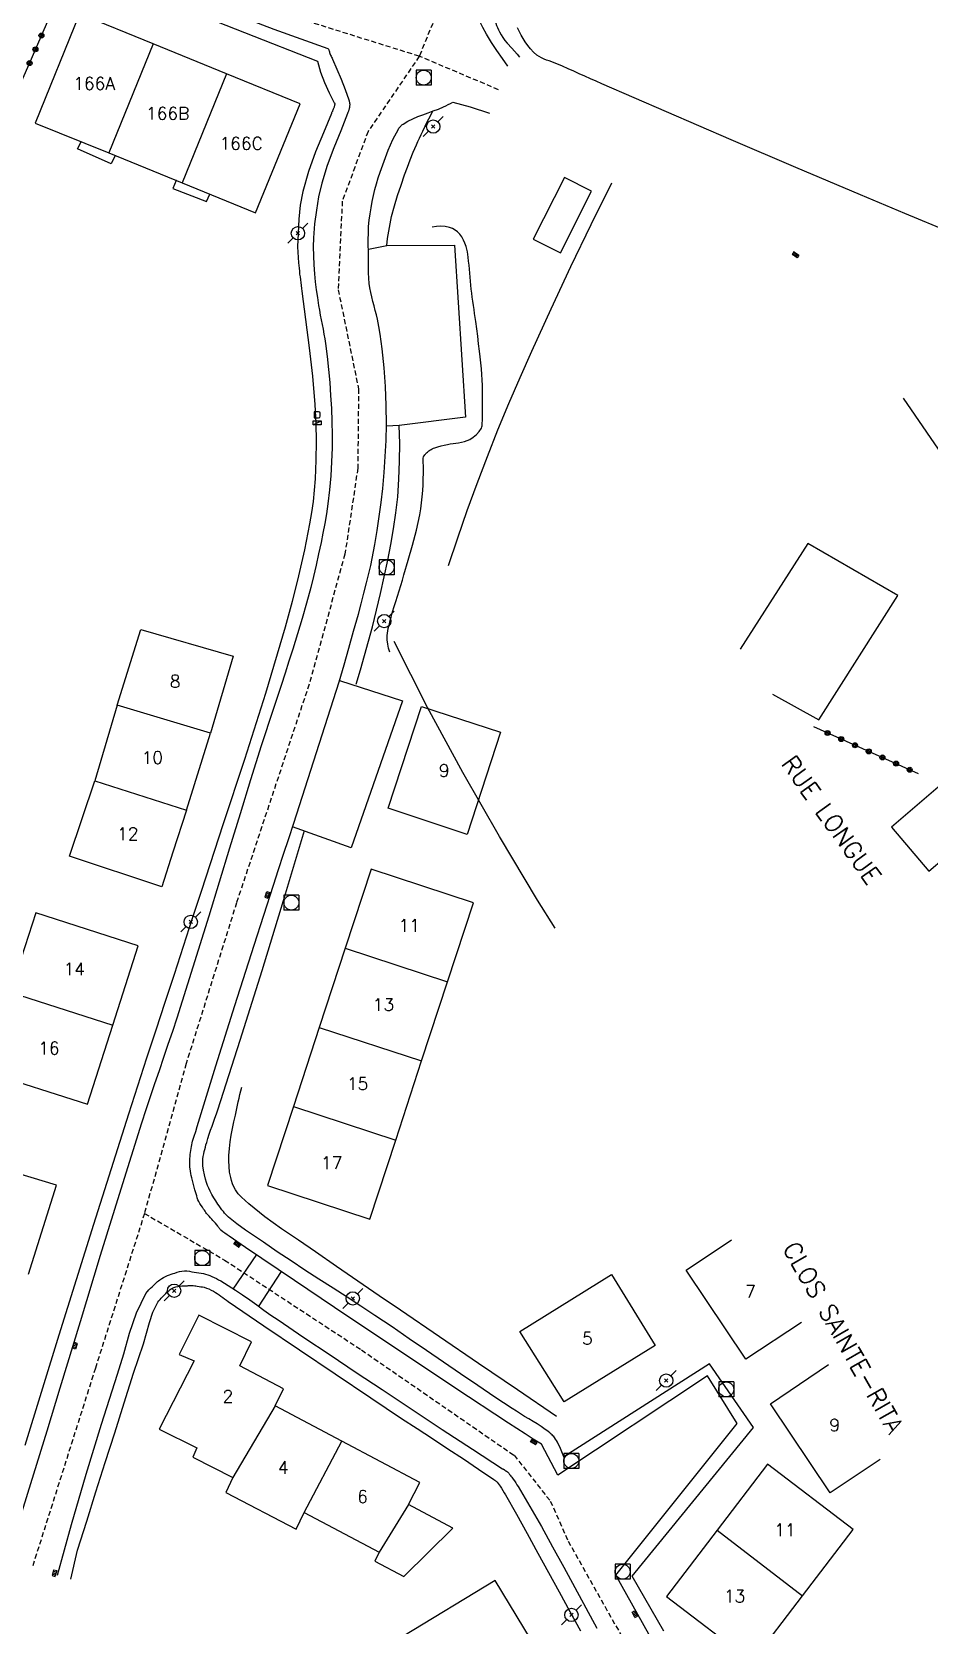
# Model space of a CAD drawing. Header units: millimetres. Extents: x 149998 to 151001, y 150999 to 152001.
# Drawn here: x 150521.8 to 150611.5, y 151505.9 to 151665.3 of the extents above; entities that cross this region are included whole.
import ezdxf
from ezdxf.enums import TextEntityAlignment as Align

# ---------------------------------------------------------------- set-up
doc = ezdxf.new("R2010")
doc.units = ezdxf.units.MM
doc.linetypes.add('DASHED', pattern=[0.75, 0.5, -0.25])
doc.layers.get('0').update_dxf_attribs({"linetype": 'CONTINUOUS'})
for name, color, linetype in [('W0001', 6, 'DASHED'), ('W0006', 2, 'CONTINUOUS'), ('W0008', 7, 'CONTINUOUS'), ('W0014', 7, 'CONTINUOUS'), ('W0016', 2, 'CONTINUOUS'), ('W0101', 7, 'CONTINUOUS'), ('W0104', 1, 'CONTINUOUS'), ('W0211', 2, 'CONTINUOUS'), ('W0323', 7, 'CONTINUOUS'), ('W0333', 7, 'CONTINUOUS'), ('W0401', 7, 'CONTINUOUS'), ('W0420', 7, 'CONTINUOUS'), ('W0438', 7, 'CONTINUOUS'), ('W0473', 7, 'CONTINUOUS'), ('W0989', 7, 'CONTINUOUS'), ('W0991', 7, 'CONTINUOUS'), ('W1102', 7, 'CONTINUOUS')]:
    doc.layers.add(name, color=color, linetype=linetype)
doc.styles.get("Standard").update_dxf_attribs({"font": 'romans.shx', "width": 0.85})

# ---------------------------------------------------------------- blocks, each defined once
blk = doc.blocks.new('T401')
for p, q in [((-0.3, 0.3), (0, 0.3)), ((-0.3, -0.25), (-0.3, 0.3)), ((-0.3, 0.15), (0, 0.15)), ((-0.3, 0), (0, 0)), ((0, 0.3), (0, -0.25)), ((-0.3, -0.15), (0, -0.15)), ((-0.3, -0.25), (-0.3, -0.3)), ((-0.3, -0.3), (0, -0.3)), ((0, -0.3), (0, -0.25))]:
    blk.add_line(p, q)
blk = doc.blocks.new('T420')
for p, q in [((0.75, 0.75), (-0.75, 0.75)), ((-0.75, 0.75), (-0.75, -0.75)), ((0.75, 0.75), (0.75, -0.75)), ((0.75, -0.75), (-0.75, -0.75))]:
    blk.add_line(p, q)
blk.add_ellipse((0, 0), major_axis=(-0.53, 0.53), ratio=1, start_param=3.926991, end_param=10.210176)
blk = doc.blocks.new('T473')
for p, q in [((-0.166667, 0.166667), (0.166667, -0.166667)), ((-0.166667, -0.166667), (0.166667, 0.166667)), ((0.500001, 0.500001), (1.000002, 1.000002)), ((-1.000002, -1.000002), (-0.500001, -0.500001))]:
    blk.add_line(p, q)
blk.add_ellipse((0, 0), major_axis=(0.471405, 0.471405), ratio=1, start_param=5.4977871438, end_param=11.780972451)
blk = doc.blocks.new('T438')
for p, q in [((-0.4, 0.2), (0.4, 0.2)), ((-0.4, -0.2), (-0.4, 0.2)), ((0.15, 1.1), (-0.3, 1.1)), ((-0.3, 1.1), (-0.3, 0.5)), ((-0.3, 0.5), (0.15, 0.5)), ((0.3, 0.65), (0.3, 0.95)), ((0.4, 0.2), (0.4, -0.2))]:
    blk.add_line(p, q)
at = {"flags": 128}
for points in [[(-0.4, -0.2), (0.4, 0.2)], [(0.4, -0.2), (-0.4, -0.2)]]:
    blk.add_lwpolyline(points, dxfattribs=at)
for centre, major_axis, start_param, end_param in [((0.15, 0.95), (0.106, -0.106), 0.785398, 2.356194), ((0.15, 0.65), (0.106, 0.106), 3.926991, 5.497787)]:
    blk.add_ellipse(centre, major_axis=major_axis, ratio=1, start_param=start_param, end_param=end_param)
blk = doc.blocks.new('t323o')
at = {"color": 0, "linetype": 'Continuous'}
for radius in [0.25, 0.15]:
    blk.add_circle((0, 0), radius, dxfattribs=at)

msp = doc.modelspace()

# ---------------------------------------------------------------- linework, layer by layer
at = {"layer": 'W0001'}
for points in [[(150560.53, 151662.85), (150548.63, 151666.57), (150537.58, 151671)], [(150563.86, 151671), (150560.53, 151662.85)], [(150560.53, 151662.85), (150555.41, 151655.32), (150552.83, 151648.35), (150552.42, 151639.49), (150554.46, 151629.58), (150554.38, 151621.64), (150553.1, 151613.04), (150549.51, 151600.02), (150542.26, 151578.17), (150537.22, 151562.08), (150533.05, 151547.09)], [(150568.46, 151659.5), (150560.53, 151662.85)], [(150533.05, 151547.09), (150528.14, 151531.61), (150521.82, 151511.66)], [(150533.05, 151547.09), (150541.07, 151542.42), (150554.76, 151533.43), (150570.01, 151522.9), (150573.64, 151518.32), (150575.41, 151514.32)], [(150575.41, 151514.32), (150583.23, 151500.44), (150590.12, 151488.11), (150591.92, 151485.59), (150593.17, 151484.67), (150601.73, 151480.38), (150616.01, 151473.7), (150618.18, 151473.06), (150623.3, 151472.46), (150635.02, 151472.04)]]:
    msp.add_lwpolyline(points, dxfattribs=at)
at = {"layer": 'W0006'}
for points in [[(150555.44, 151643.56), (150557.28, 151643.9), (150564.07, 151643.96), (150565.17, 151626.74), (150558.53, 151625.91), (150557.26, 151625.85)], [(150552.55, 151600.39), (150558.86, 151598.37), (150553.72, 151583.65), (150547.87, 151585.75)]]:
    msp.add_lwpolyline(points, dxfattribs=at)
at = {"layer": 'W0008'}
for points in [[(150569.38, 151661.85), (150568.85, 151662.63), (150568.28, 151663.42), (150567.75, 151664.24), (150567.25, 151665.07), (150566.89, 151665.72), (150566.54, 151666.38), (150566.23, 151667.05), (150565.95, 151667.74)], [(150563.88, 151658.24), (150565.62, 151657.8), (150567.54, 151657.14)], [(150557.27, 151626.01), (150557.23, 151627.91), (150557.15, 151629.8), (150557.01, 151631.69), (150556.83, 151633.58), (150556.73, 151634.32), (150556.61, 151635.06), (150556.48, 151635.8), (150556.34, 151636.54), (150556.24, 151636.99), (150556.13, 151637.43), (150556.02, 151637.88), (150555.9, 151638.32), (150555.79, 151638.77), (150555.68, 151639.22), (150555.6, 151639.67), (150555.53, 151640.13), (150555.48, 151640.66), (150555.47, 151641.19), (150555.47, 151641.72), (150555.46, 151642.25), (150555.45, 151642.65), (150555.44, 151643.05), (150555.44, 151643.46), (150555.43, 151643.86)], [(150547.99, 151586.12), (150552.51, 151600.27)]]:
    msp.add_lwpolyline(points, dxfattribs=at)
at = {"layer": 'W0014'}
for points in [[(150528.44, 151671), (150550.35, 151662.35)], [(150532.69, 151671), (150534.66, 151670.14), (150536.65, 151669.29), (150538.64, 151668.46), (150540.63, 151667.64), (150543.3, 151666.59), (150545.99, 151665.57), (150548.68, 151664.58), (150551.4, 151663.64)], [(150568.15, 151666.7), (150568.15, 151666.56), (150568.15, 151666.43), (150568.17, 151666.3), (150568.19, 151666.17), (150568.25, 151665.94), (150568.34, 151665.72), (150568.45, 151665.5), (150568.55, 151665.29), (150568.72, 151664.99), (150568.9, 151664.71), (150569.09, 151664.43), (150569.33, 151664.16), (150569.8, 151663.66), (150570.32, 151663.06), (150570.55, 151662.75)], [(150551.4, 151663.64), (150551.45, 151663.56), (150551.49, 151663.47), (150551.52, 151663.39), (150551.54, 151663.3), (150551.57, 151663.21), (150551.59, 151663.12), (150551.63, 151663.03), (150551.67, 151662.95), (150551.72, 151662.86), (150551.77, 151662.76), (150551.81, 151662.66), (150551.86, 151662.55), (150552.29, 151661.55), (150552.71, 151660.54), (150553.11, 151659.51), (150553.48, 151658.48), (150553.51, 151658.4), (150553.53, 151658.33), (150553.56, 151658.25), (150553.57, 151658.17), (150553.58, 151658.07), (150553.58, 151657.97), (150553.57, 151657.88), (150553.56, 151657.78), (150553.55, 151657.71), (150553.53, 151657.63), (150553.51, 151657.56), (150553.49, 151657.49), (150553.48, 151657.44), (150553.46, 151657.4), (150553.44, 151657.35), (150553.42, 151657.3), (150553.41, 151657.26), (150553.39, 151657.21), (150553.37, 151657.17), (150553.35, 151657.12), (150552.68, 151655.39), (150551.98, 151653.67), (150551.32, 151651.92), (150550.78, 151650.14), (150550.47, 151648.79), (150550.24, 151647.44), (150550.07, 151646.07), (150549.96, 151644.7), (150549.93, 151643.79), (150549.94, 151642.88), (150549.99, 151641.97), (150550.05, 151641.07), (150550.13, 151640.28), (150550.22, 151639.49), (150550.34, 151638.7), (150550.46, 151637.92), (150550.54, 151637.44), (150550.62, 151636.96), (150550.72, 151636.49), (150550.81, 151636.01), (150550.91, 151635.54), (150551, 151635.06), (150551.08, 151634.58), (150551.16, 151634.1), (150551.33, 151632.81), (150551.47, 151631.51), (150551.58, 151630.22), (150551.67, 151628.92), (150551.75, 151627.61), (150551.8, 151626.3), (150551.83, 151624.99), (150551.82, 151623.68), (150551.76, 151622.27), (150551.68, 151620.86), (150551.56, 151619.46), (150551.4, 151618.06), (150551.26, 151617.08), (150551.09, 151616.11), (150550.9, 151615.15), (150550.71, 151614.19), (150550.47, 151613.06), (150550.23, 151611.94), (150549.96, 151610.82), (150549.68, 151609.7), (150549.26, 151608.15), (150548.81, 151606.62), (150548.35, 151605.08), (150547.88, 151603.55), (150547.49, 151602.34), (150547.11, 151601.12), (150546.71, 151599.91), (150546.31, 151598.7), (150545.91, 151597.49), (150545.52, 151596.29), (150545.12, 151595.08), (150544.73, 151593.86), (150543.66, 151590.46), (150542.61, 151587.05), (150541.56, 151583.64), (150540.52, 151580.23), (150539.47, 151576.82), (150538.42, 151573.42), (150537.35, 151570.01), (150536.27, 151566.61), (150535.84, 151565.3), (150535.4, 151563.99), (150534.95, 151562.68), (150534.51, 151561.37), (150534.06, 151560.06), (150533.62, 151558.76), (150533.18, 151557.44), (150532.76, 151556.13), (150530.67, 151549.51), (150528.63, 151542.88), (150526.62, 151536.24), (150524.59, 151529.6), (150523.27, 151525.3), (150521.95, 151521.01), (150520.62, 151516.71)], [(150550.35, 151662.35), (150550.67, 151661.27), (150551.06, 151660.22), (150551.51, 151659.19), (150552.03, 151658.19), (150552.04, 151658.18), (150552.05, 151658.17), (150552.05, 151658.16), (150552.06, 151658.15), (150552.07, 151658.14), (150552.08, 151658.13), (150552.09, 151658.12), (150552.09, 151658.11), (150552.09, 151658.07), (150552.09, 151658.03), (150552.07, 151658), (150552.06, 151657.97), (150552.05, 151657.9), (150552.03, 151657.83), (150552.01, 151657.75), (150551.98, 151657.68), (150551.96, 151657.61), (150551.93, 151657.54), (150551.9, 151657.47), (150551.87, 151657.4), (150551.84, 151657.33), (150551.8, 151657.26), (150551.77, 151657.18), (150551.74, 151657.11), (150550.96, 151655.2), (150550.17, 151653.28), (150549.44, 151651.33), (150548.88, 151649.32), (150548.63, 151647.95), (150548.48, 151646.56), (150548.41, 151645.16), (150548.37, 151643.77), (150548.38, 151643.24), (150548.41, 151642.7), (150548.46, 151642.17), (150548.51, 151641.64), (150548.54, 151641.35), (150548.57, 151641.06), (150548.61, 151640.78), (150548.65, 151640.49), (150548.68, 151640.2), (150548.72, 151639.92), (150548.76, 151639.63), (150548.79, 151639.35), (150549.15, 151636.52), (150549.53, 151633.69), (150549.87, 151630.86), (150550.1, 151628.02), (150550.19, 151626.16), (150550.22, 151624.3), (150550.2, 151622.44), (150550.12, 151620.58), (150550.03, 151619.45), (150549.91, 151618.32), (150549.76, 151617.2), (150549.57, 151616.08), (150549.06, 151613.47), (150548.46, 151610.87), (150547.81, 151608.29), (150547.11, 151605.72), (150545.16, 151599.09), (150543.06, 151592.51), (150540.88, 151585.95), (150538.74, 151579.39), (150537.83, 151576.59), (150536.92, 151573.79), (150536.01, 151571), (150535.09, 151568.2), (150534.17, 151565.41), (150533.26, 151562.61), (150532.36, 151559.81), (150531.46, 151557.01), (150527.96, 151545.97), (150524.5, 151534.92), (150521.07, 151523.86)], [(150555.43, 151643.86), (150555.42, 151644.51), (150555.44, 151645.16), (150555.47, 151645.81), (150555.53, 151646.46), (150555.61, 151647.08), (150555.71, 151647.7), (150555.82, 151648.31), (150555.95, 151648.92), (150556.09, 151649.51), (150556.25, 151650.1), (150556.42, 151650.68), (150556.61, 151651.26), (150557.01, 151652.36), (150557.42, 151653.45), (150557.89, 151654.52), (150558.44, 151655.56), (150558.49, 151655.64), (150558.55, 151655.72), (150558.61, 151655.8), (150558.68, 151655.87), (150558.73, 151655.92), (150558.79, 151655.98), (150558.84, 151656.03), (150558.91, 151656.07), (150559.39, 151656.35), (150559.88, 151656.59), (150560.39, 151656.81), (150560.9, 151657), (150561.42, 151657.19), (150561.93, 151657.38), (150562.44, 151657.57), (150562.95, 151657.79), (150563.18, 151657.9), (150563.42, 151658.01), (150563.65, 151658.13), (150563.89, 151658.25)], [(150557.28, 151643.9), (150557.37, 151644.63), (150557.48, 151645.36), (150557.61, 151646.09), (150557.77, 151646.82), (150558.05, 151647.87), (150558.36, 151648.92), (150558.71, 151649.96), (150559.06, 151650.99), (150559.34, 151651.75), (150559.63, 151652.49), (150559.93, 151653.24), (150560.25, 151653.98), (150560.4, 151654.32), (150560.56, 151654.67), (150560.72, 151655.01), (150560.88, 151655.35), (150561.12, 151655.84), (150561.37, 151656.34), (150561.62, 151656.83), (150561.87, 151657.32)], [(150552.51, 151600.27), (150553.01, 151601.96), (150553.49, 151603.65), (150553.97, 151605.34), (150554.44, 151607.03), (150554.72, 151608.08), (150555, 151609.13), (150555.27, 151610.18), (150555.53, 151611.23), (150555.68, 151611.92), (150555.82, 151612.61), (150555.96, 151613.3), (150556.08, 151613.99), (150556.32, 151615.39), (150556.53, 151616.8), (150556.72, 151618.2), (150556.88, 151619.61), (150557.02, 151621.21), (150557.13, 151622.81), (150557.22, 151624.41), (150557.27, 151626.01)], [(150554.23, 151600.02), (150554.66, 151601.46), (150555.07, 151602.89), (150555.47, 151604.33), (150555.85, 151605.78), (150556.26, 151607.44), (150556.66, 151609.1), (150557.03, 151610.76), (150557.38, 151612.44), (150557.68, 151614.01), (150557.96, 151615.58), (150558.2, 151617.17), (150558.38, 151618.76), (150558.5, 151620.54), (150558.57, 151622.33), (150558.58, 151624.12), (150558.53, 151625.91)], [(150572.76, 151524), (150571.93, 151524.52), (150571.11, 151525.05), (150570.29, 151525.58), (150569.47, 151526.11), (150564.09, 151529.65), (150558.74, 151533.21), (150553.39, 151536.79), (150548.05, 151540.38), (150546.42, 151541.48), (150544.78, 151542.58), (150543.15, 151543.69), (150541.53, 151544.81), (150541.31, 151544.96), (150541.1, 151545.1), (150540.89, 151545.25), (150540.69, 151545.42), (150540.63, 151545.49), (150540.58, 151545.55), (150540.53, 151545.62), (150540.48, 151545.69), (150540.43, 151545.76), (150540.38, 151545.83), (150540.33, 151545.9), (150540.27, 151545.96), (150540.15, 151546.11), (150540.02, 151546.24), (150539.9, 151546.38), (150539.77, 151546.52), (150539.64, 151546.66), (150539.51, 151546.8), (150539.38, 151546.94), (150539.26, 151547.08), (150539.18, 151547.19), (150539.11, 151547.3), (150539.04, 151547.41), (150538.96, 151547.52), (150538.84, 151547.71), (150538.71, 151547.89), (150538.59, 151548.08), (150538.48, 151548.27), (150538.4, 151548.46), (150538.33, 151548.65), (150538.27, 151548.85), (150538.21, 151549.05), (150538.09, 151549.44), (150537.98, 151549.84), (150537.87, 151550.25), (150537.77, 151550.65), (150537.72, 151550.87), (150537.68, 151551.1), (150537.64, 151551.32), (150537.61, 151551.55), (150537.59, 151551.71), (150537.59, 151551.86), (150537.58, 151552.02), (150537.58, 151552.18), (150537.59, 151552.38), (150537.6, 151552.59), (150537.61, 151552.79), (150537.63, 151552.99), (150537.65, 151553.2), (150537.68, 151553.4), (150537.71, 151553.6), (150537.74, 151553.8), (150537.86, 151554.31), (150538.01, 151554.81), (150538.17, 151555.3), (150538.33, 151555.8), (150540.2, 151561.84), (150542.1, 151567.88), (150544.02, 151573.91), (150545.95, 151579.93), (150546.46, 151581.48), (150546.96, 151583.03), (150547.48, 151584.58), (150547.99, 151586.12)], [(150574.98, 151522.74), (150574.87, 151523.08), (150574.74, 151523.4), (150574.6, 151523.73), (150574.44, 151524.04), (150574.36, 151524.2), (150574.26, 151524.36), (150574.16, 151524.52), (150574.05, 151524.67), (150573.98, 151524.76), (150573.9, 151524.85), (150573.82, 151524.93), (150573.73, 151525.02), (150573.59, 151525.14), (150573.44, 151525.26), (150573.29, 151525.38), (150573.13, 151525.49), (150572.73, 151525.77), (150572.32, 151526.03), (150571.91, 151526.29), (150571.49, 151526.54), (150571.07, 151526.79), (150570.66, 151527.04), (150570.24, 151527.3), (150569.83, 151527.56), (150568.1, 151528.71), (150566.38, 151529.86), (150564.66, 151531.03), (150562.95, 151532.21), (150561.24, 151533.38), (150559.53, 151534.56), (150557.82, 151535.73), (150556.09, 151536.88), (150554.7, 151537.8), (150553.31, 151538.71), (150551.91, 151539.62), (150550.5, 151540.52), (150549.1, 151541.43), (150547.71, 151542.34), (150546.32, 151543.26), (150544.94, 151544.2), (150544.06, 151544.8), (150543.17, 151545.41), (150542.29, 151546.04), (150541.46, 151546.72), (150541.32, 151546.85), (150541.2, 151546.99), (150541.07, 151547.13), (150540.95, 151547.27), (150540.8, 151547.46), (150540.66, 151547.64), (150540.53, 151547.84), (150540.4, 151548.03), (150540.19, 151548.34), (150539.98, 151548.66), (150539.79, 151548.98), (150539.61, 151549.31), (150539.47, 151549.6), (150539.35, 151549.9), (150539.24, 151550.2), (150539.15, 151550.52), (150539.04, 151550.96), (150538.95, 151551.41), (150538.9, 151551.86), (150538.89, 151552.32), (150538.9, 151552.56), (150538.93, 151552.8), (150538.97, 151553.04), (150539.02, 151553.27), (150539.08, 151553.5), (150539.14, 151553.73), (150539.2, 151553.96), (150539.27, 151554.19), (150539.39, 151554.6), (150539.52, 151555.01), (150539.66, 151555.42), (150539.81, 151555.82), (150539.96, 151556.23), (150540.1, 151556.63), (150540.25, 151557.04), (150540.39, 151557.45), (150542.63, 151564.41), (150544.82, 151571.39), (150546.96, 151578.38), (150549.04, 151585.4)], [(150524.34, 151510.91), (150525.75, 151515.96), (150527.23, 151520.99), (150528.76, 151526), (150530.36, 151531), (150530.97, 151533.03), (150531.55, 151535.1), (150532.25, 151537.14), (150533.2, 151539.08), (150533.34, 151539.27), (150533.49, 151539.44), (150533.65, 151539.6), (150533.82, 151539.76), (150533.95, 151539.89), (150534.08, 151540.02), (150534.21, 151540.15), (150534.36, 151540.27), (150534.46, 151540.35), (150534.57, 151540.44), (150534.69, 151540.51), (150534.8, 151540.59), (150534.94, 151540.67), (150535.08, 151540.74), (150535.22, 151540.81), (150535.36, 151540.88), (150535.54, 151540.95), (150535.72, 151541.01), (150535.91, 151541.07), (150536.09, 151541.13), (150536.33, 151541.2), (150536.56, 151541.27), (150536.8, 151541.33), (150537.05, 151541.36), (150537.3, 151541.35), (150537.54, 151541.31), (150537.78, 151541.26), (150538.02, 151541.22), (150538.25, 151541.19), (150538.49, 151541.16), (150538.72, 151541.13), (150538.95, 151541.08), (150539.16, 151541.02), (150539.37, 151540.95), (150539.58, 151540.87), (150539.79, 151540.78), (150540.02, 151540.68), (150540.24, 151540.58), (150540.46, 151540.46), (150540.68, 151540.34), (150541.42, 151539.89), (150542.15, 151539.42), (150542.87, 151538.94), (150543.58, 151538.43), (150544.28, 151537.93), (150544.99, 151537.42), (150545.69, 151536.92), (150546.41, 151536.43), (150549, 151534.68), (150551.61, 151532.93), (150554.22, 151531.19), (150556.83, 151529.46), (150559.83, 151527.47), (150562.83, 151525.49), (150565.85, 151523.52), (150568.86, 151521.55), (150568.89, 151521.53), (150568.92, 151521.52), (150568.95, 151521.5), (150568.98, 151521.48), (150569.01, 151521.46), (150569.04, 151521.44), (150569.06, 151521.42), (150569.09, 151521.41), (150569.18, 151521.35), (150569.26, 151521.3), (150569.34, 151521.24), (150569.42, 151521.17), (150569.48, 151521.11), (150569.53, 151521.05), (150569.57, 151520.98), (150569.62, 151520.92), (150569.7, 151520.82), (150569.78, 151520.72), (150569.85, 151520.61), (150569.93, 151520.51), (150570.05, 151520.33), (150570.18, 151520.14), (150570.3, 151519.95), (150570.41, 151519.77), (150571.6, 151517.77), (150572.75, 151515.76), (150573.87, 151513.74), (150574.98, 151511.71), (150576.08, 151509.67), (150577.18, 151507.64), (150578.3, 151505.61)], [(150525.67, 151510.51), (150526.35, 151513.4), (150527.27, 151516.32), (150528.19, 151519.25), (150529.12, 151522.17), (150530.07, 151525.15), (150531.01, 151528.13), (150531.96, 151531.1), (150532.94, 151534.06), (150533.25, 151535.1), (150533.55, 151536.17), (150533.9, 151537.22), (150534.39, 151538.21), (150534.49, 151538.35), (150534.61, 151538.48), (150534.73, 151538.6), (150534.86, 151538.73), (150535.01, 151538.9), (150535.17, 151539.07), (150535.33, 151539.24), (150535.51, 151539.39), (150535.62, 151539.47), (150535.73, 151539.55), (150535.85, 151539.61), (150535.98, 151539.67), (150536.17, 151539.73), (150536.37, 151539.77), (150536.57, 151539.8), (150536.77, 151539.83), (150536.82, 151539.83), (150536.88, 151539.84), (150536.93, 151539.84), (150536.99, 151539.84), (150537.04, 151539.84), (150537.09, 151539.84), (150537.15, 151539.85), (150537.2, 151539.85), (150537.28, 151539.85), (150537.35, 151539.86), (150537.42, 151539.87), (150537.5, 151539.87), (150537.57, 151539.88), (150537.65, 151539.88), (150537.72, 151539.89), (150537.79, 151539.89), (150537.93, 151539.88), (150538.07, 151539.86), (150538.2, 151539.83), (150538.33, 151539.81), (150538.51, 151539.79), (150538.68, 151539.76), (150538.86, 151539.74), (150539.03, 151539.7), (150539.26, 151539.62), (150539.5, 151539.53), (150539.72, 151539.42), (150539.94, 151539.31), (150540.14, 151539.19), (150540.33, 151539.07), (150540.52, 151538.94), (150540.7, 151538.8), (150540.88, 151538.67), (150541.07, 151538.53), (150541.25, 151538.4), (150541.43, 151538.27), (150544.99, 151535.84), (150548.55, 151533.43), (150552.12, 151531.03), (150555.7, 151528.64), (150557.23, 151527.61), (150558.77, 151526.59), (150560.31, 151525.58), (150561.86, 151524.57), (150563.4, 151523.55), (150564.94, 151522.53), (150566.47, 151521.5), (150567.99, 151520.46), (150568.05, 151520.42), (150568.11, 151520.39), (150568.16, 151520.35), (150568.21, 151520.3), (150568.33, 151520.19), (150568.43, 151520.07), (150568.52, 151519.94), (150568.61, 151519.81), (150568.75, 151519.59), (150568.89, 151519.37), (150569.01, 151519.15), (150569.14, 151518.93), (150570.24, 151517), (150571.33, 151515.07), (150572.4, 151513.12), (150573.46, 151511.18), (150574.53, 151509.23), (150575.59, 151507.28), (150576.66, 151505.33)], [(150589.57, 151532.06), (150574.98, 151522.74)], [(150593.96, 151525.67), (150589.57, 151532.06)], [(150589.35, 151530.85), (150574.4, 151520.9)], [(150592.32, 151526.09), (150589.35, 151530.85)], [(150580.19, 151510.9), (150592.32, 151526.09)], [(150581.83, 151510.79), (150593.96, 151525.67)], [(150574.4, 151520.9), (150572.76, 151524)], [(150583.48, 151504.99), (150580.19, 151510.91)], [(150584.99, 151505.29), (150581.83, 151510.79)]]:
    msp.add_lwpolyline(points, dxfattribs=at)
at = {"layer": 'W0016'}
for points in [[(150544.24, 151542.97), (150541.9, 151539.52)], [(150544.47, 151537.75), (150546.74, 151541.27)]]:
    msp.add_lwpolyline(points, dxfattribs=at)
at = {"layer": 'W0101'}
for points in [[(150533.92, 151664.08), (150526.56, 151667.08), (150522.11, 151656.17)], [(150541.27, 151661.08), (150533.92, 151664.08)], [(150536.82, 151650.18), (150544.17, 151647.18), (150548.62, 151658.08), (150541.27, 151661.08)], [(150522.11, 151656.17), (150529.47, 151653.18)], [(150529.47, 151653.18), (150536.82, 151650.18)], [(150530.33, 151597.94), (150532.68, 151605.51), (150541.91, 151602.85)], [(150541.91, 151602.85), (150539.65, 151595.12)], [(150530.33, 151597.94), (150528.08, 151590.35)], [(150557.41, 151587.62), (150560.74, 151597.8)], [(150560.74, 151597.8), (150568.66, 151595.24)], [(150537.24, 151587.44), (150539.65, 151595.12)], [(150568.66, 151595.24), (150565.31, 151584.99)], [(150535.88, 151583.23), (150534.77, 151579.77), (150525.54, 151582.84), (150528.08, 151590.35)], [(150565.31, 151584.99), (150557.41, 151587.62)], [(150537.24, 151587.44), (150535.88, 151583.23)], [(150563.36, 151570.26), (150565.95, 151578.17), (150555.71, 151581.52), (150553.12, 151573.61)], [(150522.17, 151577.15), (150519.63, 151569.22)], [(150529.89, 151565.93), (150532.43, 151573.86), (150522.17, 151577.15)], [(150553.12, 151573.61), (150550.53, 151565.7)], [(150560.77, 151562.34), (150563.36, 151570.26)], [(150519.63, 151569.22), (150517.09, 151561.3), (150527.35, 151558.01), (150529.89, 151565.93)], [(150550.53, 151565.7), (150547.94, 151557.79)], [(150558.18, 151554.43), (150560.77, 151562.34)], [(150547.94, 151557.79), (150545.35, 151549.87)], [(150545.35, 151549.87), (150555.59, 151546.52), (150558.18, 151554.43)], [(150521.45, 151541), (150524.24, 151549.92), (150515.17, 151552.64), (150514.34, 151549.51), (150512.75, 151549.83), (150511.14, 151544.21)], [(150587.23, 151541.4), (150591.75, 151544.44)], [(150593.19, 151532.5), (150587.23, 151541.4)], [(150570.6, 151535.29), (150579.76, 151540.98)], [(150579.76, 151540.98), (150584.11, 151533.89)], [(150546.11, 151527.83), (150546.97, 151529.55), (150542.58, 151531.86), (150543.77, 151534.24), (150538.49, 151536.91), (150536.52, 151532.99), (150538.03, 151532.33), (150534.51, 151525.5), (150538.3, 151523.63), (150537.87, 151522.71), (150541.89, 151520.67)], [(150575.02, 151528.23), (150570.6, 151535.29)], [(150598.76, 151536.19), (150593.19, 151532.5)], [(150584.11, 151533.89), (150575.02, 151528.23)], [(150595.65, 151528.05), (150601.47, 151531.97)], [(150552.78, 151524.31), (150546.11, 151527.83)], [(150601.61, 151519.15), (150595.65, 151528.05)], [(150559.46, 151517.98), (150560.6, 151520.18), (150552.78, 151524.31)], [(150606.64, 151522.47), (150601.61, 151519.15)], [(150541.89, 151520.67), (150541.19, 151519.17), (150548.23, 151515.51), (150549.02, 151517.17)], [(150595.36, 151522.01), (150590.31, 151515.39)], [(150598.87, 151508.85), (150603.93, 151515.46), (150595.36, 151522.01)], [(150559.46, 151517.98), (150556.53, 151513.22)], [(150549.02, 151517.17), (150556.53, 151513.22)], [(150590.31, 151515.39), (150585.25, 151508.77), (150593.82, 151502.23), (150598.87, 151508.85)], [(150572.43, 151503.26), (150568.11, 151510.38), (150558.9, 151504.78)]]:
    msp.add_lwpolyline(points, dxfattribs=at)
at = {"layer": 'W0104'}
for points in [[(150530.11, 151652.92), (150530.11, 151652.91), (150529.71, 151652.07), (150526.36, 151653.6), (150526.71, 151654.3), (150526.71, 151654.3)], [(150536.24, 151650.41), (150536.23, 151650.42), (150535.87, 151649.63), (150539.25, 151648.32), (150539.58, 151649.05), (150539.57, 151649.06)], [(150608.38, 151608.91), (150599.39, 151614.12), (150592.63, 151603.53)], [(150595.85, 151599.02), (150600.5, 151596.46), (150608.38, 151608.91)], [(150558.98, 151510.77), (150563.88, 151515.61), (150559.46, 151517.98)], [(150556.53, 151513.22), (150556.1, 151512.29), (150558.98, 151510.77)]]:
    msp.add_lwpolyline(points, dxfattribs=at)
for points in [[(150575.05, 151650.72), (150571.93, 151644.54), (150574.65, 151643.17), (150577.76, 151649.35)], [(150611.5, 151581.33), (150616.2, 151585.33), (150612.44, 151589.74), (150607.75, 151585.74)]]:
    msp.add_lwpolyline(points, close=True, dxfattribs=at)
at = {"layer": 'W0211'}
for points in [[(150613.58, 151645.26), (150609.11, 151647.11), (150604.66, 151648.97), (150598.18, 151651.71), (150591.71, 151654.49), (150585.25, 151657.29), (150578.8, 151660.1), (150578.23, 151660.35), (150577.67, 151660.6), (150577.1, 151660.85), (150576.54, 151661.1), (150575.98, 151661.35), (150575.41, 151661.6), (150574.85, 151661.85), (150574.28, 151662.1), (150574.03, 151662.2), (150573.78, 151662.29), (150573.52, 151662.38), (150573.27, 151662.47), (150573.01, 151662.57), (150572.76, 151662.69), (150572.52, 151662.82), (150572.29, 151662.97), (150571.95, 151663.25), (150571.65, 151663.58), (150571.38, 151663.93), (150571.13, 151664.29), (150570.72, 151664.97), (150570.37, 151665.68)], [(150557.58, 151603.23), (150557.46, 151603.64), (150557.38, 151604.05), (150557.33, 151604.47), (150557.33, 151604.89), (150557.34, 151605.13), (150557.38, 151605.36), (150557.42, 151605.6), (150557.48, 151605.82), (150557.54, 151606.05), (150557.6, 151606.27), (150557.67, 151606.5), (150557.73, 151606.73), (150557.87, 151607.26), (150558.02, 151607.79), (150558.19, 151608.32), (150558.35, 151608.84), (150558.52, 151609.37), (150558.68, 151609.9), (150558.85, 151610.43), (150559, 151610.96), (150559.43, 151612.45), (150559.85, 151613.94), (150560.25, 151615.44), (150560.58, 151616.96), (150560.68, 151617.57), (150560.76, 151618.18), (150560.82, 151618.79), (150560.88, 151619.4), (150560.91, 151619.98), (150560.93, 151620.56), (150560.94, 151621.14), (150560.95, 151621.72), (150560.95, 151621.85), (150560.94, 151621.98), (150560.93, 151622.11), (150560.91, 151622.24), (150560.91, 151622.38), (150560.91, 151622.51), (150560.92, 151622.65), (150560.95, 151622.78), (150560.97, 151622.81), (150560.98, 151622.84), (150561, 151622.86), (150561.02, 151622.88), (150561.08, 151622.96), (150561.14, 151623.03), (150561.2, 151623.1), (150561.27, 151623.17), (150561.34, 151623.24), (150561.42, 151623.31), (150561.5, 151623.37), (150561.59, 151623.43), (150561.71, 151623.51), (150561.83, 151623.57), (150561.96, 151623.63), (150562.08, 151623.68), (150562.4, 151623.78), (150562.71, 151623.86), (150563.03, 151623.93), (150563.35, 151624), (150563.63, 151624.06), (150563.91, 151624.1), (150564.19, 151624.14), (150564.47, 151624.18), (150564.76, 151624.24), (150565.04, 151624.31), (150565.31, 151624.4), (150565.58, 151624.52), (150565.93, 151624.74), (150566.25, 151625), (150566.53, 151625.31), (150566.76, 151625.66), (150566.8, 151625.77), (150566.81, 151625.89), (150566.82, 151626.01), (150566.82, 151626.12), (150566.84, 151626.46), (150566.86, 151626.8), (150566.86, 151627.14), (150566.86, 151627.48), (150566.86, 151627.82), (150566.86, 151628.16), (150566.85, 151628.5), (150566.85, 151628.84), (150566.85, 151629.38), (150566.84, 151629.92), (150566.82, 151630.47), (150566.79, 151631.01), (150566.75, 151631.59), (150566.69, 151632.18), (150566.63, 151632.77), (150566.56, 151633.35), (150566.47, 151634.09), (150566.38, 151634.83), (150566.28, 151635.57), (150566.18, 151636.31), (150566.13, 151636.72), (150566.07, 151637.12), (150566.01, 151637.53), (150565.95, 151637.93), (150565.89, 151638.34), (150565.83, 151638.74), (150565.78, 151639.15), (150565.73, 151639.55), (150565.68, 151639.95), (150565.65, 151640.35), (150565.61, 151640.76), (150565.58, 151641.16), (150565.54, 151641.56), (150565.51, 151641.96), (150565.46, 151642.36), (150565.41, 151642.76), (150565.38, 151643.02), (150565.34, 151643.29), (150565.3, 151643.55), (150565.22, 151643.81), (150565.1, 151644.14), (150564.97, 151644.46), (150564.79, 151644.77), (150564.58, 151645.06), (150564.35, 151645.27), (150564.11, 151645.46), (150563.84, 151645.61), (150563.55, 151645.72), (150563.12, 151645.82), (150562.69, 151645.85), (150562.26, 151645.83), (150561.83, 151645.75)], [(150574.25, 151526.77), (150570.35, 151529.43), (150566.45, 151532.09), (150562.55, 151534.75), (150558.66, 151537.41), (150556.53, 151538.86), (150554.4, 151540.31), (150552.27, 151541.77), (150550.15, 151543.24), (150548.46, 151544.41), (150546.76, 151545.56), (150545.08, 151546.76), (150543.48, 151548.05), (150543.12, 151548.37), (150542.76, 151548.7), (150542.43, 151549.06), (150542.14, 151549.46), (150541.98, 151549.75), (150541.85, 151550.05), (150541.76, 151550.37), (150541.68, 151550.69), (150541.57, 151551.23), (150541.51, 151551.79), (150541.48, 151552.34), (150541.49, 151552.9), (150541.54, 151553.58), (150541.62, 151554.25), (150541.73, 151554.93), (150541.85, 151555.59), (150541.99, 151556.26), (150542.14, 151556.92), (150542.28, 151557.58), (150542.42, 151558.24), (150542.51, 151558.62), (150542.59, 151558.99), (150542.69, 151559.36), (150542.79, 151559.73)]]:
    msp.add_lwpolyline(points, dxfattribs=at)
at = {"layer": 'W0323'}
for points in [[(150525.36, 151671), (150521.72, 151662.54), (150514.87, 151647.08)], [(150610.46, 151591.08), (150600, 151595.76)]]:
    msp.add_lwpolyline(points, dxfattribs=at)
at = {"layer": 'W0333'}
for points in [[(150579.77, 151650.15), (150577.69, 151645.98), (150575.67, 151641.77), (150573.69, 151637.55), (150571.75, 151633.3), (150570.6, 151630.69), (150569.47, 151628.07), (150568.37, 151625.44), (150567.32, 151622.79), (150566.29, 151620.08), (150565.3, 151617.36), (150564.35, 151614.63), (150563.43, 151611.88)], [(150608.93, 151628.65), (150620.96, 151611.11)], [(150574.14, 151575.63), (150572.35, 151578.44), (150568.54, 151584.78), (150564.88, 151591.2), (150561.37, 151597.7), (150558.01, 151604.29)]]:
    msp.add_lwpolyline(points, dxfattribs=at)
at = {"layer": 'W1102'}
for points in [[(150533.92, 151664.08), (150529.47, 151653.18)], [(150541.27, 151661.08), (150536.82, 151650.18)], [(150539.65, 151595.12), (150530.33, 151597.94)], [(150528.08, 151590.35), (150537.24, 151587.44)], [(150553.12, 151573.61), (150563.36, 151570.26)], [(150519.63, 151569.22), (150529.89, 151565.93)], [(150550.53, 151565.7), (150560.77, 151562.34)], [(150547.94, 151557.79), (150558.18, 151554.43)], [(150546.11, 151527.83), (150541.89, 151520.67)], [(150549.02, 151517.17), (150552.78, 151524.31)], [(150590.31, 151515.39), (150598.87, 151508.85)]]:
    msp.add_lwpolyline(points, dxfattribs=at)

# ---------------------------------------------------------------- block references
at = {"layer": 'W0323'}
for p, rotation in [((150522.75, 151664.92), 246.7391411586983), ((150521.56, 151662.16), 246.0847620321679), ((150522.15, 151663.54), 246.7391411586983), ((150601.37, 151595.15), 155.9085741651195), ((150602.74, 151594.54), 155.9085741651195), ((150604.11, 151593.92), 155.9085741651195), ((150605.48, 151593.31), 155.9085741651195), ((150606.85, 151592.7), 155.9085741651195), ((150608.22, 151592.09), 155.9085741651195), ((150609.58, 151591.47), 155.9085741651195)]:
    msp.add_blockref('t323o', p, dxfattribs=dict(at, rotation=rotation))
at = {"layer": 'W0401'}
for p, rotation in [((150598.08, 151642.86), 235.0652396268749), ((150545.48, 151578.91), 342.1287588102429), ((150542.42, 151544.12), 55.2679956136196), ((150525.96, 151533.89), 163.0494189051747), ((150572.06, 151524.35), 57.70954235508903), ((150524.2, 151511.07), 344.6331569524548), ((150582.22, 151507.08), 29.10134965800398)]:
    msp.add_blockref('T401', p, dxfattribs=dict(at, rotation=rotation))
at = {"layer": 'W0420'}
for p in [(150560.98, 151660.71), (150557.27, 151611.72), (150547.74, 151578.18), (150538.82, 151542.62), (150591.23, 151529.49), (150575.74, 151522.33), (150580.87, 151511.25)]:
    msp.add_blockref('T420', p, dxfattribs=at)
at = {"layer": 'W0438'}
msp.add_blockref('T438', (150550.32, 151626.18), dxfattribs=at)
at = {"layer": 'W0473'}
for p in [(150561.93, 151655.81), (150548.4, 151645.14), (150557.03, 151606.34), (150537.67, 151576.25), (150536.01, 151539.36), (150553.88, 151538.59), (150585.23, 151530.37), (150575.75, 151506.93)]:
    msp.add_blockref('T473', p, dxfattribs=at)

# ---------------------------------------------------------------- texts
at = {"layer": 'W0989'}
for s, rotation, p in [('RUE LONGUE   ', 305.5274, (150596.66, 151592.08)), ('CLOS SAINTE-RITA   ', 299.7177, (150596.82, 151543.62))]:
    msp.add_text(s, height=1.75, rotation=rotation, dxfattribs=at).set_placement(p)
at = {"layer": 'W0991'}
for s, p in [('166A', (150528.01, 151660.13)), ('166B', (150535.37, 151657.13)), ('166C', (150542.72, 151654.13)), ('8', (150536.12, 151600.32)), ('10', (150533.83, 151592.69)), ('9', (150563.02, 151591.4)), ('12', (150531.38, 151585.06)), ('11', (150559.54, 151575.89)), ('14', (150526.03, 151571.54)), ('13', (150556.95, 151567.98)), ('16', (150523.49, 151563.62)), ('15', (150554.36, 151560.07)), ('17', (150551.77, 151552.15)), ('7', (150593.66, 151539.28)), ('5', (150577.35, 151534.6)), ('2', (150541.4, 151528.79)), ('9', (150602.08, 151525.92)), ('4', (150546.93, 151521.67)), ('6', (150554.86, 151518.76)), ('11', (150597.12, 151515.43)), ('13', (150592.06, 151508.81))]:
    msp.add_text(s, height=1.25, dxfattribs=at).set_placement(p, align=Align.MIDDLE_CENTER)

doc.saveas('drawing.dxf')
